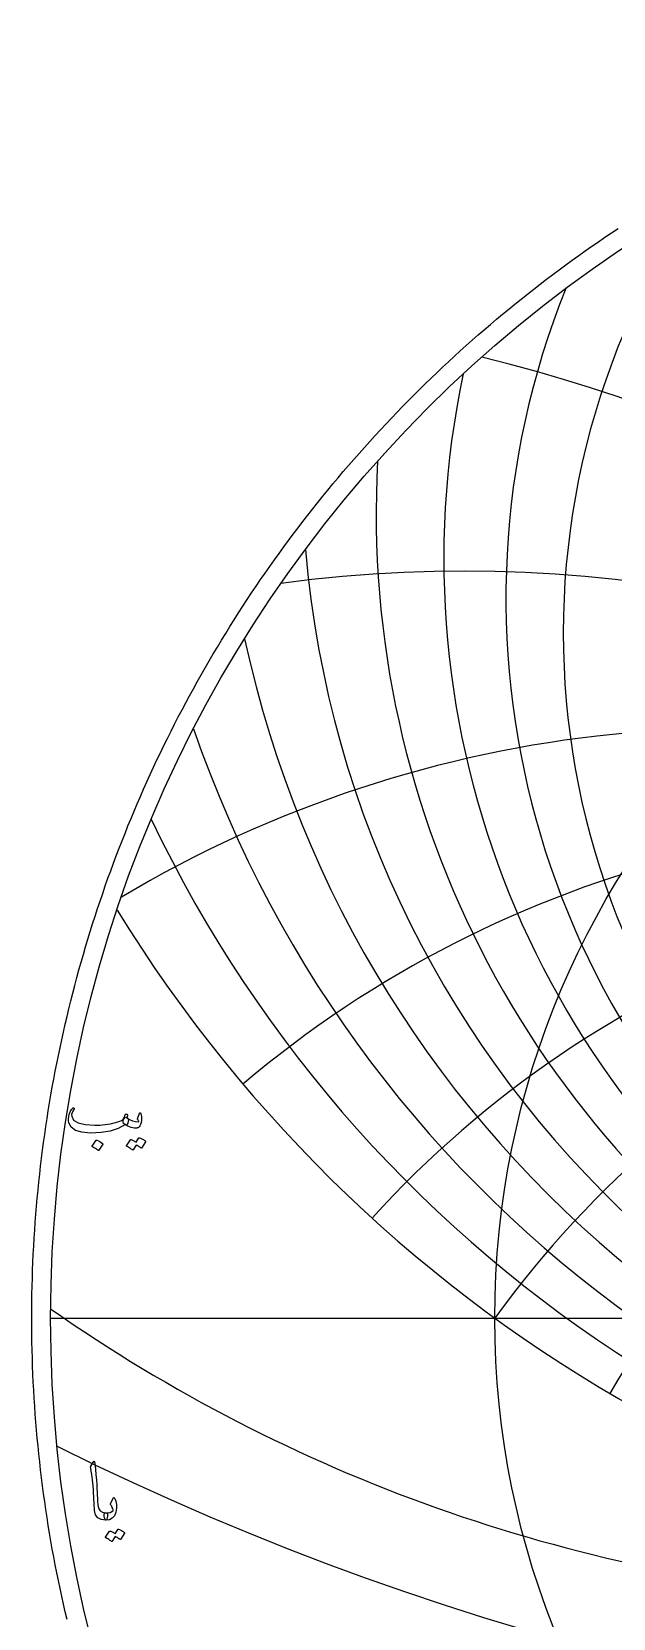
# Model space of a CAD drawing. Header units: millimetres. Extents: x -78 to 78, y -78 to 80.
# Drawn here: x -77.6 to -43, y -17.9 to 76.5 of the extents above; entities that cross this region are included whole.
import ezdxf

# ---------------------------------------------------------------- set-up
doc = ezdxf.new("R2010")
doc.units = ezdxf.units.MM
for name, color, linetype in [('CUT_OUTER', 1, 'Continuous'), ('ENGRAVE', 7, 'Continuous'), ('ENGRAVE_FINE', 8, 'Continuous'), ('TEXT', 5, 'Continuous')]:
    doc.layers.add(name, color=color, linetype=linetype)

msp = doc.modelspace()

# ---------------------------------------------------------------- linework, layer by layer
at = {"layer": 'CUT_OUTER'}
msp.add_lwpolyline([(-75.5245, -17.9359), (-75.6331, -17.4721), (-75.7389, -17.0077), (-75.8418, -16.5427), (-75.9419, -16.077), (-76.0391, -15.6107), (-76.1335, -15.1439), (-76.2249, -14.6765), (-76.3136, -14.2085), (-76.3993, -13.74), (-76.4822, -13.2709), (-76.5622, -12.8014), (-76.6393, -12.3314), (-76.7135, -11.8609), (-76.7848, -11.39), (-76.8533, -10.9186), (-76.9188, -10.4468), (-76.9815, -9.9747), (-77.0412, -9.5021), (-77.0981, -9.0292), (-77.152, -8.556), (-77.2031, -8.0824), (-77.2512, -7.6086), (-77.2964, -7.1344), (-77.3388, -6.66), (-77.3782, -6.1853), (-77.4147, -5.7104), (-77.4483, -5.2353), (-77.4789, -4.76), (-77.5067, -4.2845), (-77.5315, -3.8089), (-77.5534, -3.3331), (-77.5724, -2.8572), (-77.5885, -2.3811), (-77.6016, -1.905), (-77.6118, -1.4288), (-77.6192, -0.9526), (-77.6235, -0.4763), (-77.625, 0), (-77.6235, 0.4763), (-77.6192, 0.9526), (-77.6118, 1.4288), (-77.6016, 1.905), (-77.5885, 2.3811), (-77.5724, 2.8572), (-77.5534, 3.3331), (-77.5315, 3.8089), (-77.5067, 4.2845), (-77.4789, 4.76), (-77.4483, 5.2353), (-77.4147, 5.7104), (-77.3782, 6.1853), (-77.3388, 6.66), (-77.2964, 7.1344), (-77.2512, 7.6086), (-77.2031, 8.0824), (-77.152, 8.556), (-77.0981, 9.0292), (-77.0412, 9.5021), (-76.9815, 9.9747), (-76.9188, 10.4468), (-76.8533, 10.9186), (-76.7848, 11.39), (-76.7135, 11.8609), (-76.6393, 12.3314), (-76.5622, 12.8014), (-76.4822, 13.2709), (-76.3993, 13.74), (-76.3136, 14.2085), (-76.2249, 14.6765), (-76.1335, 15.1439), (-76.0391, 15.6107), (-75.9419, 16.077), (-75.8418, 16.5427), (-75.7389, 17.0077), (-75.6331, 17.4721), (-75.5245, 17.9359), (-75.413, 18.399), (-75.2987, 18.8613), (-75.1815, 19.323), (-75.0615, 19.7839), (-74.9387, 20.2441), (-74.8131, 20.7036), (-74.6847, 21.1622), (-74.5534, 21.6201), (-74.4194, 22.0771), (-74.2825, 22.5333), (-74.1428, 22.9887), (-74.0004, 23.4432), (-73.8551, 23.8968), (-73.7071, 24.3495), (-73.5563, 24.8013), (-73.4028, 25.2522), (-73.2464, 25.7021), (-73.0874, 26.1511), (-72.9255, 26.599), (-72.7609, 27.046), (-72.5936, 27.4919), (-72.4236, 27.9369), (-72.2508, 28.3807), (-72.0753, 28.8235), (-71.8971, 29.2652), (-71.7161, 29.7058), (-71.5325, 30.1453), (-71.3462, 30.5836), (-71.1572, 31.0208), (-70.9655, 31.4569), (-70.7712, 31.8917), (-70.5742, 32.3253), (-70.3745, 32.7578), (-70.1722, 33.189), (-69.9672, 33.6189), (-69.7596, 34.0476), (-69.5494, 34.475), (-69.3365, 34.9011), (-69.1211, 35.3259), (-68.903, 35.7493), (-68.6824, 36.1714), (-68.4591, 36.5922), (-68.2333, 37.0115), (-68.0049, 37.4295), (-67.774, 37.8461), (-67.5405, 38.2612), (-67.3045, 38.6749), (-67.0659, 39.0872), (-66.8248, 39.4979), (-66.5812, 39.9072), (-66.3351, 40.315), (-66.0864, 40.7213), (-65.8353, 41.126), (-65.5818, 41.5292), (-65.3257, 41.9308), (-65.0672, 42.3309), (-64.8062, 42.7293), (-64.5428, 43.1261), (-64.277, 43.5214), (-64.0087, 43.9149), (-63.7381, 44.3069), (-63.465, 44.6971), (-63.1896, 45.0857), (-62.9117, 45.4726), (-62.6315, 45.8577), (-62.349, 46.2412), (-62.0641, 46.6229), (-61.7768, 47.0028), (-61.4873, 47.381), (-61.1954, 47.7574), (-60.9012, 48.1319), (-60.6047, 48.5047), (-60.306, 48.8757), (-60.0049, 49.2448), (-59.7016, 49.612), (-59.3961, 49.9774), (-59.0883, 50.3409), (-58.7783, 50.7025), (-58.4661, 51.0622), (-58.1517, 51.42), (-57.8351, 51.7759), (-57.5163, 52.1298), (-57.1954, 52.4817), (-56.8723, 52.8317), (-56.547, 53.1796), (-56.2197, 53.5256), (-55.8902, 53.8695), (-55.5586, 54.2115), (-55.2249, 54.5513), (-54.8892, 54.8892), (-54.5513, 55.2249), (-54.2115, 55.5586), (-53.8695, 55.8902), (-53.5256, 56.2197), (-53.1796, 56.547), (-52.8317, 56.8723), (-52.4817, 57.1954), (-52.1298, 57.5163), (-51.7759, 57.8351), (-51.42, 58.1517), (-51.0622, 58.4661), (-50.7025, 58.7783), (-50.3409, 59.0883), (-49.9774, 59.3961), (-49.612, 59.7016), (-49.2448, 60.0049), (-48.8757, 60.306), (-48.5047, 60.6047), (-48.1319, 60.9012), (-47.7574, 61.1954), (-47.381, 61.4873), (-47.0028, 61.7768), (-46.6229, 62.0641), (-46.2412, 62.349), (-45.8577, 62.6315), (-45.4726, 62.9117), (-45.0857, 63.1896), (-44.6971, 63.465), (-44.3069, 63.7381), (-43.9149, 64.0087), (-43.5214, 64.277), (-43.1261, 64.5428), (-42.7293, 64.8062)], dxfattribs=at)
at = {"layer": 'ENGRAVE'}
msp.add_lwpolyline([(-76.5, 0), (76.5, 0)], dxfattribs=at)
for radius in [76.5, 50.0761]:
    msp.add_circle((0, 0), radius, dxfattribs=at)
for centre, radius, start, end in [((0, 47.8528), 57.1339, 176.875109, 3.124891), ((0, -36.3824), 61.8975, 36, 144), ((0, -36.3824), 61.8975, 36, 144), ((0, 68.9238), 85.1945, 211.615649, 328.384351), ((-21.2926, 79.4652), 96.3105, 235.026154, 265.845624)]:
    msp.add_arc(centre, radius, start, end, dxfattribs=at)
at = {"layer": 'ENGRAVE_FINE'}
for centre, radius, start, end in [((0, 40.7356), 45.9988, 146.343028, 33.656972), ((0, 42.818), 49.4107, 158.111417, 21.888583), ((-73.7665, -36.3824), 96.2953, 13.489072, 76.236453), ((-73.7665, -36.3824), 96.2953, 13.489072, 76.236453), ((0, 45.1743), 53.1056, 168.076059, 11.923941), ((0, 50.9144), 61.5584, 184.845211, 355.154789), ((-51.9381, -36.3824), 80.8014, 17.231004, 97.725349), ((-51.9381, -36.3824), 80.8014, 17.231004, 97.725349), ((0, 54.4361), 66.4583, 192.189548, 347.810452), ((-35.7365, -36.3824), 71.473, 21.249547, 120.755909), ((-35.7365, -36.3824), 71.473, 21.249547, 120.755909), ((0, 58.5174), 71.9353, 199.041634, 340.958366), ((0, 63.2887), 78.1219, 205.494476, 334.505524), ((-22.5288, -36.3824), 65.8699, 25.634518, 130.214249), ((-22.5288, -36.3824), 65.8699, 25.634518, 130.214249), ((-10.9142, -36.3824), 62.8523, 30.500929, 137.66478), ((-10.9142, -36.3824), 62.8523, 30.500929, 137.66478), ((10.9142, -36.3824), 62.8523, 42.33522, 149.499071), ((10.9142, -36.3824), 62.8523, 42.33522, 149.499071), ((0, 145.3265), 170.8415, 243.541053, 296.458947)]:
    msp.add_arc(centre, radius, start, end, dxfattribs=at)
at = {"layer": 'TEXT'}
for points in [[(-71.9603, 11.9142), (-71.9556, 11.9118), (-71.9513, 11.9094), (-71.9472, 11.907), (-71.9434, 11.9046), (-71.9397, 11.9018), (-71.9356, 11.8985), (-71.9312, 11.8946), (-71.9265, 11.8901), (-71.8876, 11.8442), (-71.8723, 11.7791), (-71.8804, 11.6946), (-71.9121, 11.5909), (-71.9413, 11.5278), (-71.9712, 11.4883), (-72.0016, 11.4723), (-72.0327, 11.4799), (-72.0484, 11.4874), (-72.0617, 11.4907), (-72.0725, 11.4898), (-72.081, 11.4847), (-72.4767, 11.2682), (-72.9496, 11.1155), (-73.4998, 11.0269), (-74.1271, 11.0021), (-74.6344, 11.0456), (-75.0175, 11.1614), (-75.2763, 11.3496), (-75.4108, 11.6102), (-75.4316, 11.7332), (-75.4361, 11.8563), (-75.4243, 11.9794), (-75.3963, 12.1024), (-75.358, 12.2113), (-75.3106, 12.3111), (-75.2542, 12.4019), (-75.1888, 12.4837), (-75.1764, 12.4939), (-75.1635, 12.5005), (-75.1499, 12.5036), (-75.1357, 12.503), (-75.1224, 12.4972), (-75.1116, 12.4897), (-75.1031, 12.4803), (-75.0971, 12.4692), (-75.0944, 12.4583), (-75.0959, 12.445), (-75.1016, 12.4294), (-75.1116, 12.4113), (-75.1815, 12.3087), (-75.2274, 12.2086), (-75.2491, 12.1109), (-75.2467, 12.0156), (-75.1321, 11.7767), (-74.8655, 11.6054), (-74.4468, 11.5016), (-73.8762, 11.4654), (-73.7195, 11.4678), (-73.5631, 11.4751), (-73.407, 11.4871), (-73.2512, 11.504), (-73.0966, 11.5257), (-72.9442, 11.5523), (-72.7938, 11.5836), (-72.6456, 11.6198), (-72.5017, 11.6609), (-72.3838, 11.7019), (-72.2918, 11.7429), (-72.2257, 11.7839), (-72.2003, 11.8056), (-72.1769, 11.8322), (-72.1556, 11.8635), (-72.1365, 11.8997), (-72.1185, 11.9401), (-72.1009, 11.9842), (-72.0835, 12.0318), (-72.0665, 12.0831), (-72.0599, 12.0988), (-72.0496, 12.1121), (-72.0357, 12.1229), (-72.0182, 12.1314), (-71.9995, 12.1359), (-71.982, 12.135), (-71.9658, 12.1287), (-71.9507, 12.1169), (-71.9386, 12.1006), (-71.9314, 12.0807), (-71.929, 12.0572), (-71.9314, 12.03)], [(-72.1051, 11.5281), (-72.1576, 11.5779), (-72.1847, 11.6403), (-72.1865, 11.7154), (-72.163, 11.8032), (-72.112, 11.8819), (-72.0653, 11.9299), (-72.0228, 11.9471), (-71.9845, 11.9335), (-71.8035, 11.8138), (-71.6225, 11.7296), (-71.4415, 11.6811), (-71.2606, 11.6681), (-71.2542, 11.6693), (-71.2497, 11.6729), (-71.247, 11.679), (-71.2461, 11.6874), (-71.2506, 11.7034), (-71.2642, 11.7272), (-71.2868, 11.7589), (-71.3185, 11.7984), (-71.3245, 11.8105), (-71.3281, 11.8225), (-71.3293, 11.8346), (-71.3281, 11.8466), (-71.2123, 12.1796), (-71.2069, 12.1923), (-71.2003, 12.2013), (-71.1924, 12.2068), (-71.1834, 12.2086), (-71.1743, 12.2071), (-71.1665, 12.2026), (-71.1598, 12.195), (-71.1544, 12.1845), (-71.1182, 12.0762), (-71.0965, 11.9685), (-71.0893, 11.8614), (-71.0965, 11.755), (-71.12, 11.6225), (-71.152, 11.5149), (-71.1924, 11.4319), (-71.2413, 11.3737), (-71.2784, 11.3417), (-71.3125, 11.3182), (-71.3435, 11.3031), (-71.3716, 11.2965), (-71.5332, 11.2929), (-71.7094, 11.3303), (-71.9, 11.4087), (-72.1051, 11.5281)], [(-73.7893, 10.5726), (-73.7833, 10.5787), (-73.7748, 10.5823), (-73.764, 10.5835), (-73.7507, 10.5823), (-73.6569, 10.5443), (-73.5685, 10.4978), (-73.4856, 10.4429), (-73.4081, 10.3796), (-73.4005, 10.37), (-73.3972, 10.3603), (-73.3981, 10.3506), (-73.4032, 10.341), (-73.6301, 9.9742), (-73.6385, 9.9655), (-73.6494, 9.9634), (-73.6626, 9.9679), (-73.6783, 9.9791), (-73.6919, 9.9887), (-73.7133, 10.0032), (-73.7426, 10.0225), (-73.7797, 10.0466), (-73.8252, 10.0756), (-73.8798, 10.1094), (-73.9434, 10.148), (-74.0161, 10.1914), (-74.0258, 10.1986), (-74.0306, 10.2059), (-74.0306, 10.2131), (-74.0258, 10.2204)], [(-71.2461, 10.7078), (-71.2401, 10.7138), (-71.2316, 10.7174), (-71.2208, 10.7186), (-71.2075, 10.7174), (-71.16, 10.6996), (-71.114, 10.68), (-71.0695, 10.6586), (-71.0265, 10.6354), (-70.9848, 10.61), (-70.9439, 10.5823), (-70.9039, 10.5521), (-70.8649, 10.5196), (-70.8573, 10.5096), (-70.854, 10.499), (-70.8549, 10.4879), (-70.86, 10.4761), (-71.0917, 10.1094), (-71.098, 10.1045), (-71.1074, 10.1045), (-71.1197, 10.1094), (-71.1351, 10.119), (-71.1457, 10.1279), (-71.1629, 10.1401), (-71.1867, 10.1557), (-71.2171, 10.1745), (-71.2545, 10.197), (-71.2992, 10.2234), (-71.3511, 10.2537), (-71.4102, 10.2879), (-71.5936, 10.0032), (-71.602, 9.9944), (-71.6129, 9.9923), (-71.6261, 9.9969), (-71.6418, 10.008), (-71.6554, 10.0177), (-71.6768, 10.0321), (-71.7061, 10.0514), (-71.7432, 10.0756), (-71.7887, 10.1045), (-71.8433, 10.1383), (-71.9069, 10.1769), (-71.9796, 10.2204), (-71.9872, 10.2276), (-71.9905, 10.2348), (-71.9896, 10.2421), (-71.9845, 10.2493), (-71.748, 10.6016), (-71.742, 10.6076), (-71.7335, 10.6112), (-71.7227, 10.6124), (-71.7094, 10.6112), (-71.669, 10.5981), (-71.6298, 10.5829), (-71.5918, 10.5655), (-71.555, 10.5461), (-71.5194, 10.5248), (-71.485, 10.5021), (-71.4518, 10.4778), (-71.4198, 10.452)], [(-73.9463, -8.5505), (-73.9369, -8.5361), (-73.9282, -8.5264), (-73.9201, -8.5216), (-73.9125, -8.5216), (-73.9011, -8.5279), (-73.8908, -8.5469), (-73.8817, -8.5786), (-73.8739, -8.6229), (-73.8341, -8.9833), (-73.8015, -9.3166), (-73.7762, -9.6228), (-73.7581, -9.9018), (-73.7465, -10.1403), (-73.7358, -10.3542), (-73.726, -10.5433), (-73.7171, -10.7077), (-73.7094, -10.8473), (-73.7032, -10.9622), (-73.6985, -11.0524), (-73.6954, -11.1179), (-73.6525, -11.3139), (-73.5578, -11.4581), (-73.4112, -11.5504), (-73.2128, -11.5908), (-73.1576, -11.6053), (-73.1223, -11.639), (-73.1069, -11.6921), (-73.1114, -11.7645), (-73.1341, -11.8785), (-73.1585, -11.96), (-73.1847, -12.0088), (-73.2128, -12.0251), (-73.4921, -11.9883), (-73.6978, -11.8779), (-73.8299, -11.6939), (-73.8884, -11.4364), (-73.8976, -11.3132), (-73.9059, -11.1896), (-73.9133, -11.0658), (-73.9198, -10.9417), (-73.9256, -10.8173), (-73.9312, -10.6926), (-73.9365, -10.5676), (-73.9415, -10.4422), (-73.9505, -10.2032), (-73.9632, -9.988), (-73.9795, -9.7966), (-73.9994, -9.6291), (-74.0229, -9.4682), (-74.05, -9.2967), (-74.0808, -9.1147), (-74.1152, -8.9221), (-74.1197, -8.8874), (-74.1188, -8.8558), (-74.1125, -8.8271), (-74.1007, -8.8015)], [(-72.9232, -11.0069), (-72.7881, -10.7077), (-72.7682, -10.6748), (-72.7471, -10.663), (-72.7248, -10.6724), (-72.7012, -10.7028), (-72.6578, -10.7941), (-72.624, -10.8892), (-72.5999, -10.9883), (-72.5854, -11.0913), (-72.5809, -11.1988), (-72.5866, -11.3115), (-72.6026, -11.4293), (-72.6288, -11.5522), (-72.7088, -11.7591), (-72.8327, -11.9069), (-73.0007, -11.9956), (-73.2128, -12.0251), (-73.2372, -12.0097), (-73.2622, -11.9636), (-73.2879, -11.8867), (-73.3141, -11.779), (-73.3217, -11.7214), (-73.3201, -11.674), (-73.3096, -11.6369), (-73.29, -11.6101), (-73.2743, -11.5998), (-73.2562, -11.5932), (-73.2357, -11.5902), (-73.2128, -11.5908), (-73.0792, -11.5866), (-72.963, -11.5594), (-72.8644, -11.5094), (-72.7833, -11.4364), (-72.7797, -11.4306), (-72.7784, -11.4231), (-72.7797, -11.4137), (-72.7833, -11.4026), (-72.8023, -11.3344), (-72.8303, -11.265), (-72.8674, -11.1945), (-72.9136, -11.1227), (-72.9287, -11.0955), (-72.9353, -11.0672), (-72.9335, -11.0376), (-72.9232, -11.0069)], [(-72.4937, -12.5704), (-72.4877, -12.5644), (-72.4792, -12.5608), (-72.4684, -12.5596), (-72.4551, -12.5608), (-72.4076, -12.5786), (-72.3616, -12.5982), (-72.3171, -12.6196), (-72.2742, -12.6428), (-72.2324, -12.6681), (-72.1915, -12.6959), (-72.1515, -12.7261), (-72.1125, -12.7586), (-72.1049, -12.7686), (-72.1016, -12.7791), (-72.1025, -12.7903), (-72.1077, -12.8021), (-72.3393, -13.1688), (-72.3456, -13.1737), (-72.355, -13.1737), (-72.3674, -13.1688), (-72.3827, -13.1592), (-72.3933, -13.1503), (-72.4105, -13.1381), (-72.4343, -13.1225), (-72.4648, -13.1037), (-72.5022, -13.0812), (-72.5468, -13.0548), (-72.5987, -13.0245), (-72.6578, -12.9903), (-72.8412, -13.275), (-72.8496, -13.2837), (-72.8605, -13.2859), (-72.8738, -13.2813), (-72.8894, -13.2702), (-72.903, -13.2605), (-72.9244, -13.246), (-72.9537, -13.2267), (-72.9908, -13.2026), (-73.0363, -13.1737), (-73.0909, -13.1399), (-73.1546, -13.1013), (-73.2272, -13.0578), (-73.2348, -13.0506), (-73.2381, -13.0434), (-73.2372, -13.0361), (-73.2321, -13.0289), (-72.9956, -12.6766), (-72.9896, -12.6706), (-72.9811, -12.6669), (-72.9703, -12.6657), (-72.957, -12.6669), (-72.9166, -12.6801), (-72.8774, -12.6953), (-72.8394, -12.7126), (-72.8026, -12.7321), (-72.767, -12.7534), (-72.7326, -12.7761), (-72.6994, -12.8004), (-72.6675, -12.8262)]]:
    msp.add_lwpolyline(points, close=True, dxfattribs=at)

doc.saveas('drawing.dxf')
